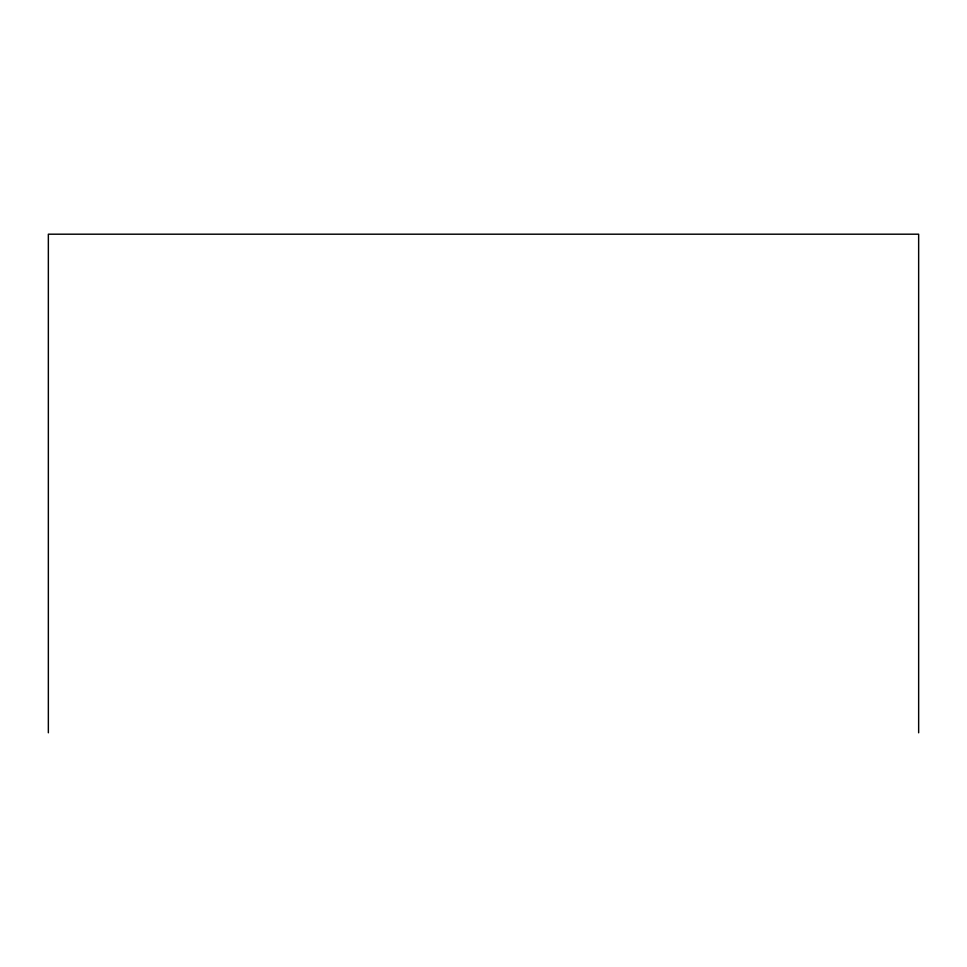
<?xml version="1.0" encoding="UTF-8"?>
<svg xmlns="http://www.w3.org/2000/svg" width="967" height="967" viewBox="0 0 967 967"><rect width="100%" height="100%" fill="white"/><g stroke="black" fill="none" stroke-linecap="round" stroke-linejoin="round"><path stroke-width="1.45" d="M918.65 732.805L918.65 234.195L48.35 234.195L48.35 732.805"/></g></svg>
